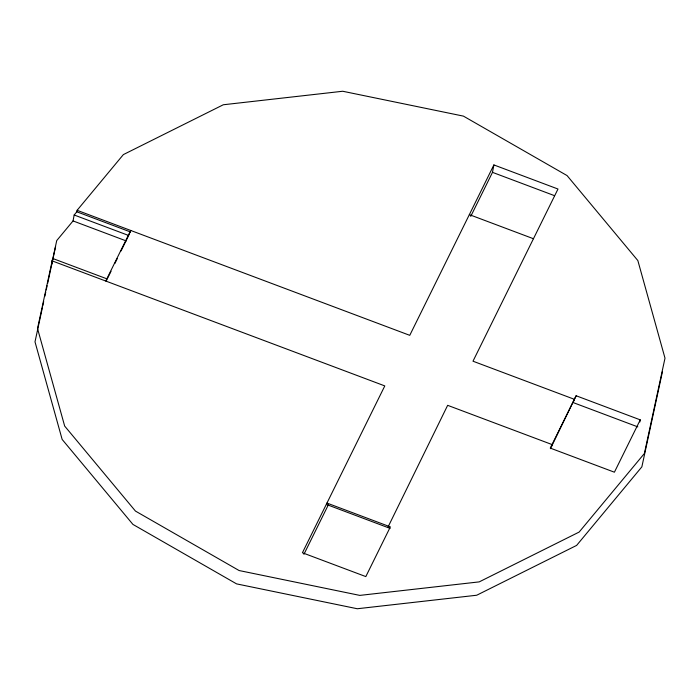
<?xml version="1.0" encoding="UTF-8"?>
<svg xmlns="http://www.w3.org/2000/svg" width="700" height="700" viewBox="0 0 700 700"><rect width="100%" height="100%" fill="white"/><g stroke="black" fill="none" stroke-linecap="round" stroke-linejoin="round"><path stroke-width="1.05" d="M52.701 258.475L51.581 264.408L56.735 240.572L73.045 220.929L74.165 214.996L76.825 211.794L77.105 210.306L123.375 154.595L223.3 104.764L342.711 91.254L463.426 116.121L567.061 175.577L637.849 260.566L665 358.164L644.385 453.495L579.154 532.061L479.22 581.884L359.809 595.394L239.094 570.535L135.459 511.079L64.671 426.081L37.52 328.493L52.701 258.475L107.231 278.967L106.356 280.744M74.165 214.996L128.695 235.498L130.725 230.457L105.752 281.033M387.791 527.511L447.659 405.326L552.038 444.553L551.758 446.04M470.733 216.414L492.485 172.349L493.885 164.929L557.988 189.026L472.99 361.2L574.376 399.306L574.096 400.794M639.844 421.977L640.246 419.86L576.126 395.754L550.436 448.7M42.333 307.939L35 341.836L62.151 439.434L132.939 524.423L236.574 583.879L357.289 608.746L476.7 595.236L576.625 545.405L641.865 466.839L662.48 371.507M42.788 305.821L43.706 301.586M44.844 296.293L45.762 292.049M46.226 289.931L47.136 285.696M47.6 283.579L55.615 246.505M107.704 278.005L111.046 271.241M114.861 263.515L117.241 258.676M121.056 250.95L128.214 236.46M493.885 164.929L409.762 335.335L77.105 210.306M303.914 554.321L328.475 504.56M576.126 395.754L550.279 448.105L614.407 472.202L640.246 419.86M492.485 172.349L554.549 195.676M469.35 214.629L533.452 238.726M76.825 211.794L130.445 231.945M573.457 402.692L637.822 426.886M73.045 220.929L126.245 240.931M52.141 260.881L384.799 385.91L302.418 552.764L365.82 576.59L390.355 526.89L326.961 503.064L326.681 504.543L390.075 528.378"/></g></svg>
